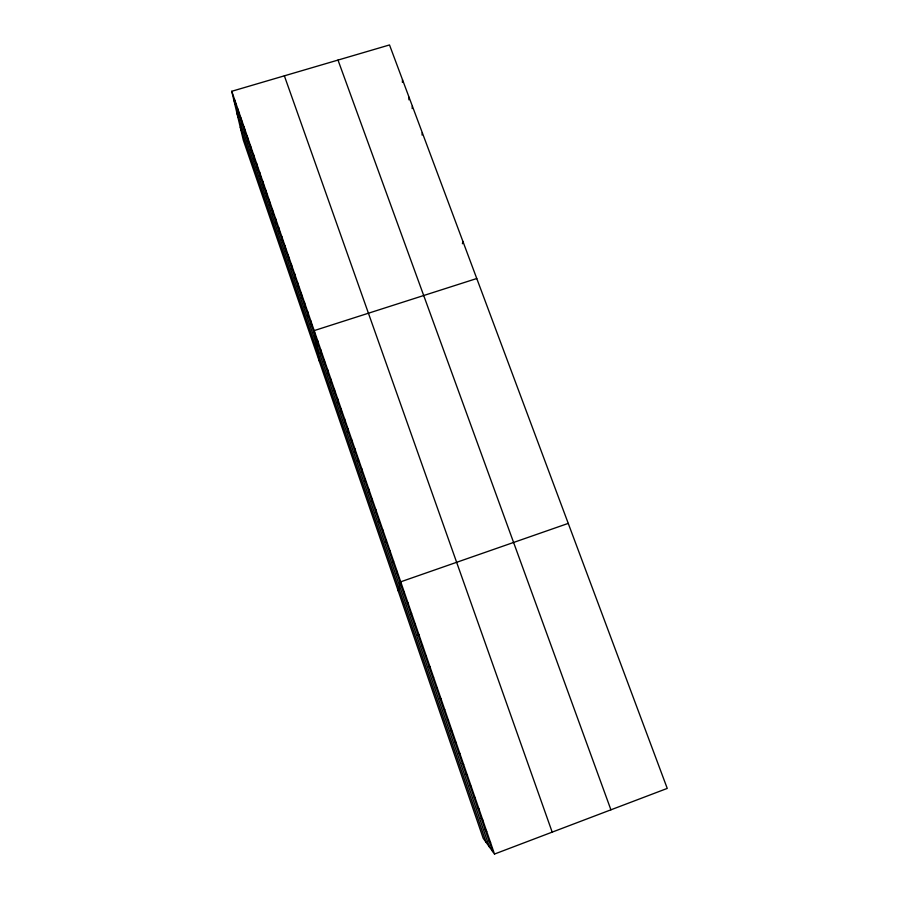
<?xml version="1.0" encoding="UTF-8"?>
<svg xmlns="http://www.w3.org/2000/svg" width="899" height="899" viewBox="0 0 899 899"><rect width="100%" height="100%" fill="white"/><g stroke="black" fill="none" stroke-linecap="round" stroke-linejoin="round"><path stroke-width="1.35" d="M372.276 501.799L372.276 499.248M375.737 511.868L375.793 509.452M379.221 521.971L379.322 519.689M402.37 82.326L402.505 79.73M408.899 99.8L409.056 97.272M412.169 108.577L412.349 106.082M382.704 532.096L382.862 529.961M422.058 135.052L422.283 132.67M386.21 542.254L386.413 540.265M389.716 552.458L389.964 550.604M393.234 562.684L393.537 560.965M462.423 243.741L462.895 241.404M396.774 572.944L397.122 571.371M398.167 590.8L400.718 581.81L568.247 523.398M403.865 593.554L404.325 592.272M407.438 603.914L407.944 602.779M411.012 614.298L411.573 613.309M414.596 624.726L415.214 623.884M418.204 635.177L418.867 634.492M421.811 645.673L422.53 645.134M425.441 656.191L426.205 655.798M494.495 854.05L667.249 788.412L389.514 44.95L231.751 91.282L243.326 140.165L483.213 838.317L494.495 854.05L231.751 91.282M476.762 278.521L314.189 330.596L319.123 360.769M429.07 666.755L429.902 666.507M432.722 677.34L433.599 677.25M436.375 687.971L437.307 688.038M440.049 698.624L441.038 698.849M443.724 709.322L444.769 709.693M447.421 720.043L448.522 720.582M451.129 730.808L452.287 731.505M454.849 741.608L456.063 742.462M458.58 752.441L459.85 753.452M462.322 763.307L463.648 764.487M466.075 774.219L467.458 775.556M469.84 785.153L471.278 786.659M473.616 796.132L475.122 797.795M477.414 807.145L478.965 808.965M481.212 818.191L482.83 820.18M485.033 829.271L486.707 831.429M488.865 840.396L490.596 842.723M338.002 60.076L610.915 809.808M284.365 75.831L552.188 832.126M233.583 98.991L492.697 851.555M236.954 113.252L489.393 846.937M240.269 127.231L486.168 842.453M234.808 100.149L236.594 107.745M237.875 109.037L239.617 116.533M240.943 117.96L242.651 125.343M244.022 126.905L245.697 134.187M247.113 135.873L248.753 143.042M250.214 144.874L251.81 151.931M253.316 153.898L254.878 160.854M256.44 162.944L257.957 169.787M259.564 172.024L261.047 178.755M262.699 181.126L264.137 187.756M265.846 190.262L267.25 196.78M269.003 199.421L270.363 205.826M272.161 208.602L273.487 214.895M275.341 217.816L276.622 223.997M278.521 227.065L279.769 233.122M281.713 236.336L282.915 242.28M284.916 245.629L286.084 251.462M288.13 254.956L289.253 260.676M291.355 264.306L292.433 269.914M294.591 273.689L295.625 279.173M297.827 283.106L298.816 288.467M301.075 292.546L302.03 297.794M304.345 302.008L305.255 307.143M307.615 311.503L308.481 316.515M310.897 321.033L311.717 325.921M317.516 340.272L318.257 344.913M320.864 349.969L321.55 354.487M324.213 359.712L324.865 364.106M327.573 369.478L328.18 373.737M330.956 379.266L331.506 383.412M334.338 389.098L334.855 393.11M337.732 398.954L338.204 402.842M341.137 408.843L341.564 412.596M344.553 418.765L344.935 422.384M347.98 428.711L348.318 432.205M351.419 438.69L351.7 442.061M354.869 448.702L355.105 451.939M358.33 458.748L358.521 461.85M361.803 468.829L361.937 471.784M365.286 478.931L365.376 481.763M368.781 489.078L368.815 491.764"/></g></svg>
